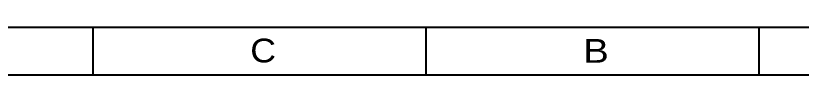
# Model space of a CAD drawing. Header units: inches. Extents: x 0 to 800, y 356 to 444.
# Drawn here: x 575.94 to 610.6, y 441.98 to 444.08 of the extents above; entities that cross this region are included whole.
import ezdxf

# ---------------------------------------------------------------- set-up
doc = ezdxf.new("R2010")
doc.units = ezdxf.units.IN
doc.header["$MEASUREMENT"] = 0

# ---------------------------------------------------------------- blocks, each defined once
blk = doc.blocks.new('block 4362')
at = {"color": 7, "lineweight": 25, "true_color": 0xffffff}
blk.add_lwpolyline([(608.748, 441.982), (608.748, 444.082)], dxfattribs=at)
blk = doc.blocks.new('block 4364')
at = {"color": 7, "lineweight": 25, "true_color": 0xffffff}
blk.add_lwpolyline([(498.753, 444.082), (623.441, 444.082)], dxfattribs=at)
blk = doc.blocks.new('block 4365')
at = {"color": 7, "lineweight": 25, "true_color": 0xffffff}
blk.add_lwpolyline([(500.853, 441.982), (621.343, 441.982)], dxfattribs=at)
blk = doc.blocks.new('block 4366')
at = {"color": 7, "lineweight": 25, "true_color": 0xffffff}
blk.add_lwpolyline([(594.054, 441.982), (594.054, 444.082)], dxfattribs=at)
blk = doc.blocks.new('block 4370')
at = {"color": 7, "lineweight": 25, "true_color": 0xffffff}
blk.add_lwpolyline([(579.359, 441.982), (579.359, 444.082)], dxfattribs=at)
blk = doc.blocks.new('block 4405')
at = {"color": 2, "true_color": 0xffff00, "insert": (586.29, 442.513), "char_height": 1.04956, "attachment_point": 7}
blk.add_mtext('\\fAdobe Song Std L|b0|i0|c0|p34;\\W1.12;C', dxfattribs=at)
blk = doc.blocks.new('block 4406')
at = {"color": 2, "true_color": 0xffff00, "insert": (600.984, 442.513), "char_height": 1.04956, "attachment_point": 7}
blk.add_mtext('\\fAdobe Song Std L|b0|i0|c0|p34;\\W1.2;B', dxfattribs=at)
blk = doc.blocks.new('block 4359')
for name in ['block 4364', 'block 4370', 'block 4366', 'block 4362', 'block 4405', 'block 4406', 'block 4365']:
    blk.add_blockref(name, (0, 0))

msp = doc.modelspace()

# ---------------------------------------------------------------- block references
msp.add_blockref('block 4359', (0, 0))

doc.saveas('drawing.dxf')
